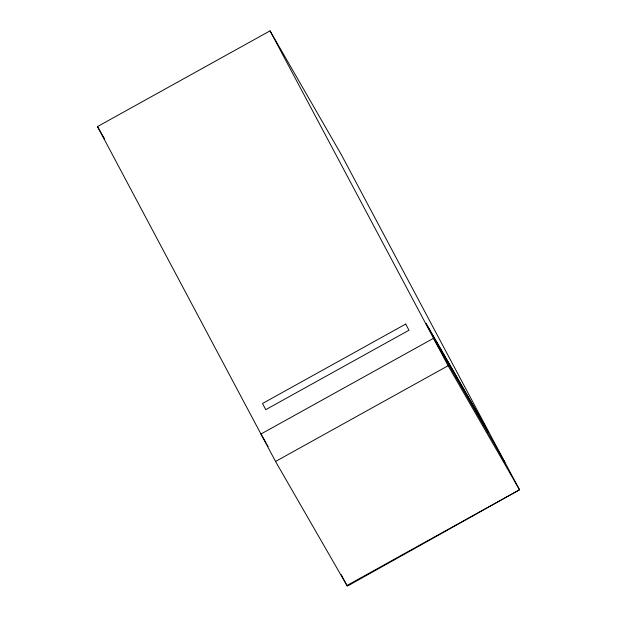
<?xml version="1.0" encoding="UTF-8"?>
<svg xmlns="http://www.w3.org/2000/svg" width="617" height="617" viewBox="0 0 617 617"><rect width="100%" height="100%" fill="white"/><g stroke="black" fill="none" stroke-linecap="round" stroke-linejoin="round"><path stroke-width="0.93" d="M97.478 126.578L270.045 30.85L341.463 154.898L519.522 489.782L347.332 586.15L275.537 461.454L97.478 126.578L104.674 139.064M275.537 461.454L448.104 365.727L270.045 30.85M504.93 462.349L433.52 338.293L260.952 434.021L266.228 443.176M448.104 365.727L519.522 489.782L346.955 585.502L341.209 574.697M267.184 444.842L268.14 446.507M405.701 324.064L262.487 403.51L265.757 409.665L408.978 330.226L405.701 324.064M485.24 426.362L425.853 323.192L488.517 432.517L485.24 426.362"/></g></svg>
